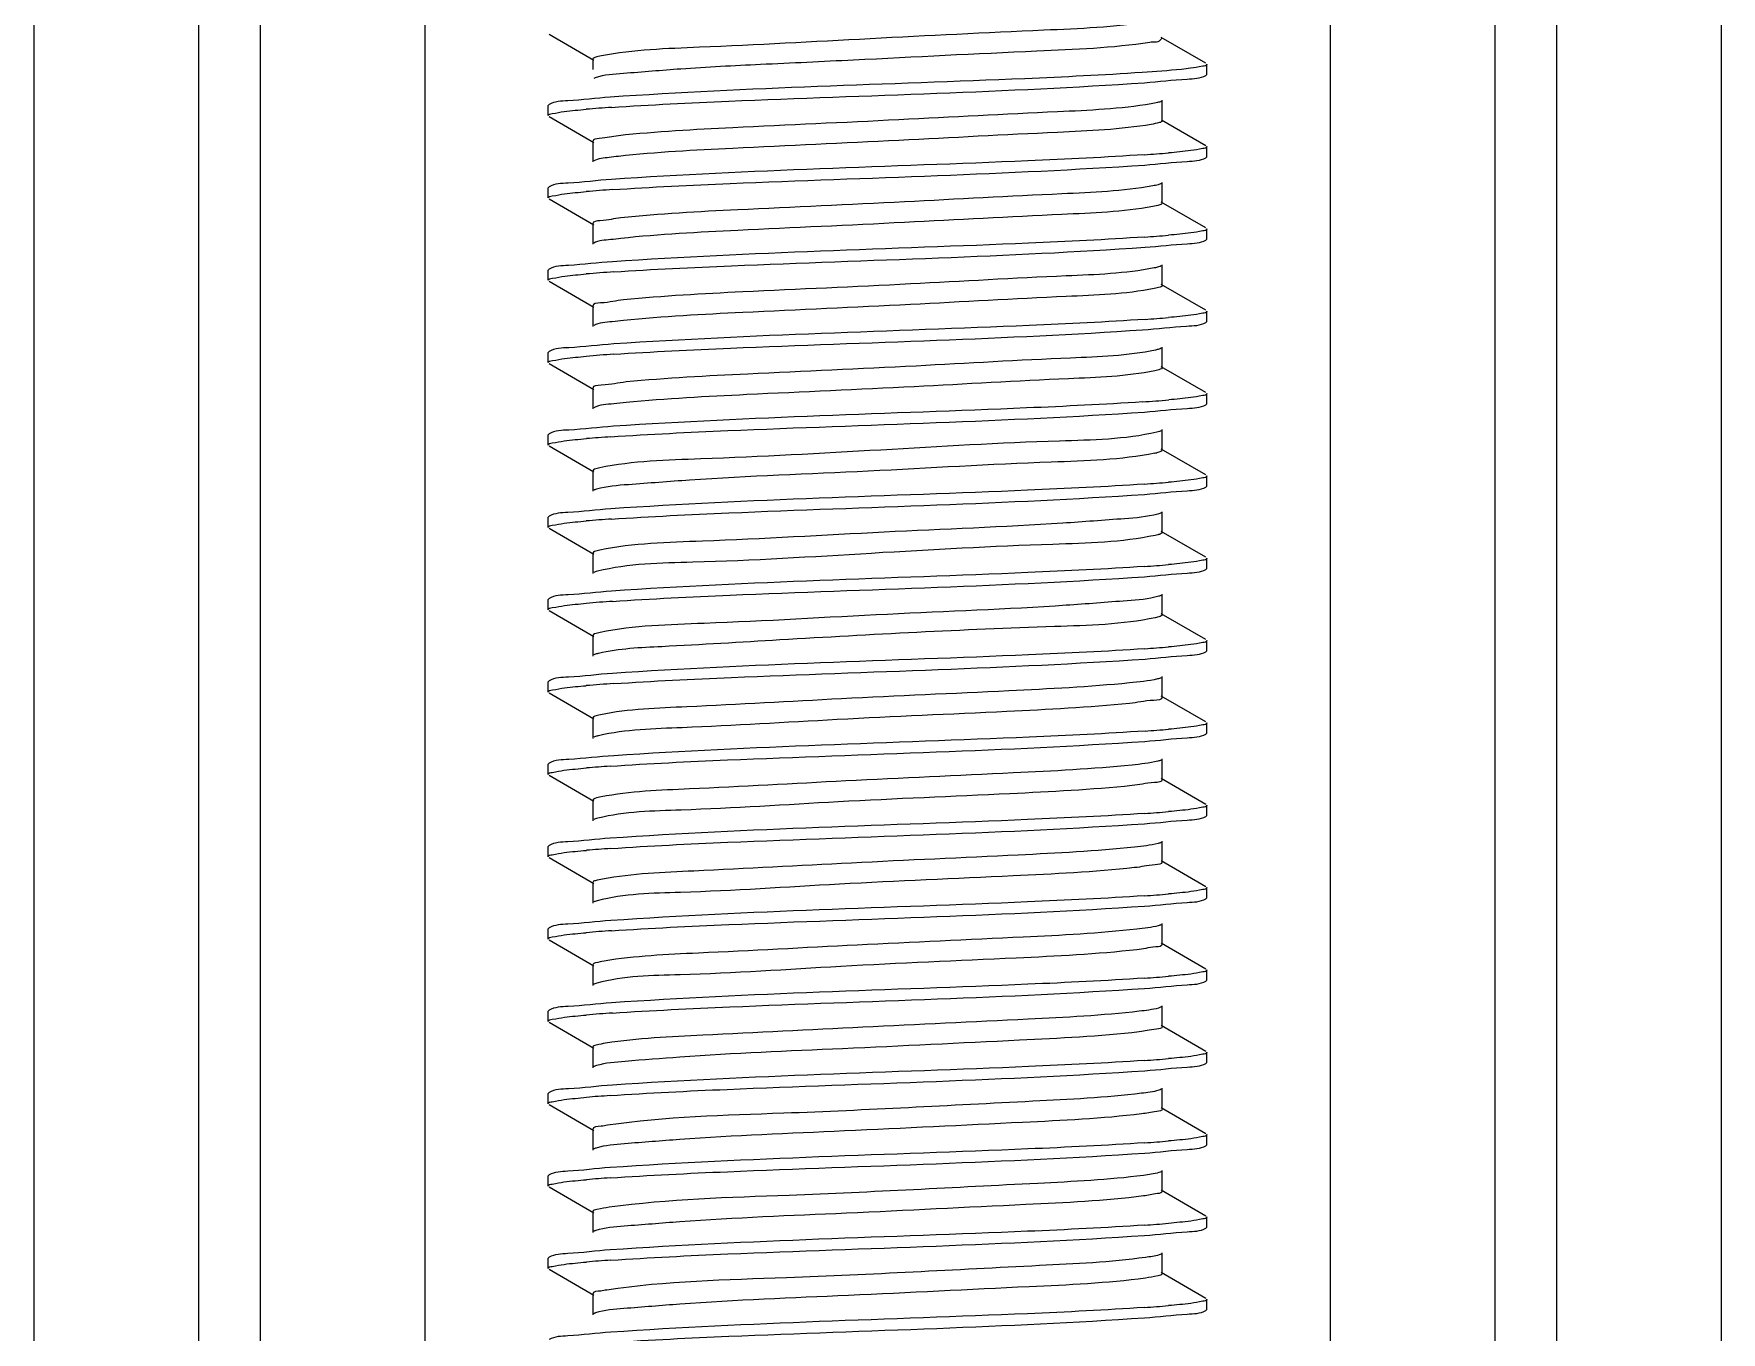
# Model space of a CAD drawing. Extents: x 27938 to 1507990, y 110129 to 923079.
# Drawn here: x 461348 to 461836.2, y 342758.2 to 343133.7 of the extents above; entities that cross this region are included whole.
import ezdxf

# ---------------------------------------------------------------- set-up
doc = ezdxf.new("R2010")
doc.units = 0
doc.header["$LTSCALE"] = 1000
doc.header["$MEASUREMENT"] = 0

msp = doc.modelspace()

# ---------------------------------------------------------------- linework, layer by layer
at = {"linetype": 'Continuous'}
for p, q in [((461347.99, 346328.15), (461347.99, 341587.12)), ((461395.62, 346328.15), (461395.62, 341587.12)), ((461413.48, 346328.15), (461413.48, 341587.12)), ((461461.1, 346328.15), (461461.1, 341587.12)), ((461723.05, 346328.15), (461723.05, 341587.12)), ((461770.67, 346328.15), (461770.67, 341587.12)), ((461788.53, 346328.15), (461788.53, 341587.12)), ((461836.16, 346328.15), (461836.16, 341587.12)), ((461497.05, 343133.56), (461509.97, 343126.08)), ((461687.1, 343125.15), (461674.18, 343132.63)), ((461509.71, 343126.38), (461509.71, 343123.37)), ((461687.33, 343121.91), (461687.33, 343124.89)), ((461687.33, 343121.91), (461687.33, 343124.89)), ((461510.4, 343120.91), (461509.97, 343120.72)), ((461687.1, 343121.65), (461687.33, 343121.91)), ((461497.05, 343113.24), (461496.82, 343112.98)), ((461496.82, 343110.01), (461496.82, 343112.98)), ((461496.82, 343110.01), (461496.82, 343112.98)), ((461674.44, 343108.52), (461674.44, 343114.47)), ((461497.05, 343109.74), (461509.97, 343102.26)), ((461674.23, 343108.78), (461687.09, 343101.34)), ((461509.71, 343102.56), (461509.71, 343096.61)), ((461687.33, 343098.1), (461687.33, 343101.08)), ((461687.33, 343098.1), (461687.33, 343101.08)), ((461687.1, 343097.84), (461687.33, 343098.1)), ((461674.44, 343084.7), (461674.44, 343090.66)), ((461497.05, 343089.43), (461496.82, 343089.17)), ((461496.82, 343086.19), (461496.82, 343089.17)), ((461496.82, 343086.19), (461496.82, 343089.17)), ((461497.05, 343085.93), (461509.97, 343078.45)), ((461687.1, 343077.52), (461674.18, 343085.01)), ((461509.71, 343078.75), (461509.71, 343072.8)), ((461687.33, 343074.29), (461687.33, 343077.26)), ((461687.33, 343074.29), (461687.33, 343077.26)), ((461687.1, 343074.03), (461687.33, 343074.29)), ((461674.44, 343060.89), (461674.44, 343066.84)), ((461497.05, 343065.62), (461496.82, 343065.36)), ((461496.82, 343062.38), (461496.82, 343065.36)), ((461496.82, 343062.38), (461496.82, 343065.36)), ((461497.05, 343062.12), (461509.97, 343054.64)), ((461687.1, 343053.71), (461674.18, 343061.19)), ((461509.71, 343054.94), (461509.71, 343048.98)), ((461687.33, 343050.47), (461687.33, 343053.45)), ((461687.33, 343050.47), (461687.33, 343053.45)), ((461687.1, 343050.21), (461687.33, 343050.47)), ((461497.05, 343041.8), (461496.82, 343041.54)), ((461496.82, 343038.57), (461496.82, 343041.54)), ((461496.82, 343038.57), (461496.82, 343041.54)), ((461674.44, 343037.08), (461674.44, 343043.03)), ((461497.05, 343038.31), (461509.97, 343030.82)), ((461687.1, 343029.9), (461674.18, 343037.38)), ((461509.71, 343031.13), (461509.71, 343025.17)), ((461687.33, 343026.66), (461687.33, 343029.64)), ((461687.33, 343026.66), (461687.33, 343029.64)), ((461687.1, 343026.4), (461687.33, 343026.66)), ((461497.05, 343017.99), (461496.82, 343017.73)), ((461496.82, 343014.75), (461496.82, 343017.73)), ((461496.82, 343014.75), (461496.82, 343017.73)), ((461674.44, 343013.27), (461674.44, 343019.22)), ((461497.05, 343014.49), (461509.97, 343007.01)), ((461687.1, 343006.08), (461674.18, 343013.57)), ((461509.71, 343007.31), (461509.71, 343001.36)), ((461687.1, 343002.59), (461687.33, 343002.85)), ((461687.33, 343002.85), (461687.33, 343005.82)), ((461687.33, 343002.85), (461687.33, 343005.82)), ((461497.05, 342994.18), (461496.82, 342993.92)), ((461496.82, 342990.94), (461496.82, 342993.92)), ((461496.82, 342990.94), (461496.82, 342993.92)), ((461674.44, 342989.45), (461674.44, 342995.41)), ((461497.05, 342990.68), (461509.97, 342983.2)), ((461673.15, 342988.78), (461672.4, 342988.61)), ((461687.1, 342982.27), (461674.18, 342989.75)), ((461509.71, 342983.5), (461509.71, 342977.55)), ((461687.1, 342978.77), (461687.33, 342979.03)), ((461687.33, 342979.03), (461687.33, 342982.01)), ((461687.33, 342979.03), (461687.33, 342982.01)), ((461497.05, 342970.37), (461496.82, 342970.1)), ((461496.82, 342967.13), (461496.82, 342970.1)), ((461496.82, 342967.13), (461496.82, 342970.1)), ((461674.44, 342965.64), (461674.44, 342971.59)), ((461497.05, 342966.87), (461509.97, 342959.39)), ((461673.43, 342965.05), (461672.44, 342964.8)), ((461687.1, 342958.46), (461674.18, 342965.94)), ((461509.71, 342959.69), (461509.71, 342953.73)), ((461687.1, 342954.96), (461687.33, 342955.22)), ((461687.33, 342955.22), (461687.33, 342958.2)), ((461687.33, 342955.22), (461687.33, 342958.2)), ((461497.05, 342946.55), (461496.82, 342946.29)), ((461496.82, 342943.32), (461496.82, 342946.29)), ((461496.82, 342943.32), (461496.82, 342946.29)), ((461674.44, 342941.83), (461674.44, 342947.78)), ((461497.05, 342943.05), (461509.97, 342935.57)), ((461687.1, 342934.65), (461674.18, 342942.13)), ((461509.71, 342935.87), (461509.71, 342929.92)), ((461687.33, 342931.41), (461687.33, 342934.39)), ((461687.33, 342931.41), (461687.33, 342934.39)), ((461687.1, 342931.15), (461687.33, 342931.41)), ((461497.05, 342922.74), (461496.82, 342922.48)), ((461496.82, 342919.5), (461496.82, 342922.48)), ((461496.82, 342919.5), (461496.82, 342922.48)), ((461674.44, 342918.01), (461674.44, 342923.97)), ((461497.05, 342919.24), (461509.97, 342911.76)), ((461687.1, 342910.83), (461674.18, 342918.32)), ((461509.71, 342912.06), (461509.71, 342906.11)), ((461687.33, 342907.6), (461687.33, 342910.57)), ((461687.33, 342907.6), (461687.33, 342910.57)), ((461687.1, 342907.34), (461687.33, 342907.6)), ((461674.44, 342894.2), (461674.44, 342900.15)), ((461497.05, 342898.93), (461496.82, 342898.67)), ((461496.82, 342895.69), (461496.82, 342898.67)), ((461496.82, 342895.69), (461496.82, 342898.67)), ((461497.05, 342895.43), (461509.97, 342887.95)), ((461687.1, 342887.02), (461674.18, 342894.5)), ((461509.71, 342888.25), (461509.71, 342882.3)), ((461687.33, 342883.78), (461687.33, 342886.76)), ((461687.33, 342883.78), (461687.33, 342886.76)), ((461687.1, 342883.52), (461687.33, 342883.78)), ((461674.44, 342870.39), (461674.44, 342876.34)), ((461497.05, 342875.11), (461496.82, 342874.85)), ((461496.82, 342871.88), (461496.82, 342874.85)), ((461496.82, 342871.88), (461496.82, 342874.85)), ((461497.05, 342871.62), (461509.97, 342864.13)), ((461687.1, 342863.21), (461674.18, 342870.69)), ((461509.71, 342864.44), (461509.71, 342858.48)), ((461687.33, 342859.97), (461687.33, 342862.95)), ((461687.33, 342859.97), (461687.33, 342862.95)), ((461687.1, 342859.71), (461687.33, 342859.97)), ((461497.05, 342851.3), (461496.82, 342851.04)), ((461674.44, 342846.58), (461674.44, 342852.53)), ((461496.82, 342848.06), (461496.82, 342851.04)), ((461496.82, 342848.06), (461496.82, 342851.04)), ((461497.05, 342847.8), (461509.97, 342840.32)), ((461687.1, 342839.4), (461674.18, 342846.88)), ((461509.71, 342840.62), (461509.71, 342834.67)), ((461687.33, 342836.16), (461687.33, 342839.13)), ((461687.33, 342836.16), (461687.33, 342839.13)), ((461687.1, 342835.9), (461687.33, 342836.16)), ((461497.05, 342827.49), (461496.82, 342827.23)), ((461496.82, 342824.25), (461496.82, 342827.23)), ((461496.82, 342824.25), (461496.82, 342827.23)), ((461674.44, 342822.76), (461674.44, 342828.72)), ((461497.05, 342823.99), (461509.97, 342816.51)), ((461687.1, 342815.58), (461674.18, 342823.06)), ((461509.71, 342816.81), (461509.71, 342810.86)), ((461687.1, 342812.08), (461687.33, 342812.35)), ((461687.33, 342812.35), (461687.33, 342815.32)), ((461687.33, 342812.35), (461687.33, 342815.32)), ((461497.05, 342803.68), (461496.82, 342803.42)), ((461496.82, 342800.44), (461496.82, 342803.42)), ((461496.82, 342800.44), (461496.82, 342803.42)), ((461674.44, 342798.95), (461674.44, 342804.9)), ((461497.05, 342800.18), (461509.97, 342792.7)), ((461687.1, 342791.77), (461674.18, 342799.25)), ((461509.71, 342793), (461509.71, 342787.04)), ((461687.1, 342788.27), (461687.33, 342788.53)), ((461687.33, 342788.53), (461687.33, 342791.51)), ((461687.33, 342788.53), (461687.33, 342791.51)), ((461497.05, 342779.86), (461496.82, 342779.6)), ((461496.82, 342776.63), (461496.82, 342779.6)), ((461496.82, 342776.63), (461496.82, 342779.6)), ((461674.44, 342775.14), (461674.44, 342781.09)), ((461497.05, 342776.37), (461509.97, 342768.88)), ((461687.1, 342767.96), (461674.18, 342775.44)), ((461509.71, 342769.18), (461509.71, 342763.23)), ((461687.1, 342764.46), (461687.33, 342764.72)), ((461687.33, 342764.72), (461687.33, 342767.7)), ((461687.33, 342764.72), (461687.33, 342767.7))]:
    msp.add_line(p, q, dxfattribs=at)
for centre, radius, start, end in [((461542.62, 342698.23), 415.08, 93.7926, 94.8061), ((461641.94, 343507.83), 410.04, 273.8292, 274.8033), ((461543.01, 342669.45), 420.06, 93.7603, 94.8057), ((461642, 343483.25), 409.27, 273.8342, 274.8034), ((461543.45, 342640.02), 425.69, 93.7255, 94.8043), ((461642.13, 343457.79), 407.62, 273.8451, 274.8038), ((461543.37, 342617.23), 424.66, 93.7318, 94.8044), ((461641.28, 343444.65), 418.32, 273.7704, 274.8067), ((461542.31, 342606.78), 411.26, 93.8184, 94.8057), ((461668.76, 343029.95), 17.9, 281.5616, 283.1978), ((461641.94, 343412.57), 410.03, 273.8292, 274.8033), ((461542.6, 342579.31), 414.93, 93.7936, 94.8061), ((461641.94, 343388.77), 410.05, 273.8291, 274.8033), ((461543, 342550.56), 419.88, 93.7615, 94.8057), ((461642, 343364.24), 409.32, 273.8339, 274.8034), ((461543.44, 342521.15), 425.5, 93.7266, 94.8043), ((461642.13, 343338.79), 407.68, 273.8448, 274.8037), ((461542.12, 342513.9), 408.89, 93.8354, 94.8048), ((461642, 343316.58), 409.29, 273.8341, 274.8034), ((461542.3, 342487.82), 411.16, 93.8191, 94.8056), ((461641.94, 343293.49), 410.02, 273.8293, 274.8033), ((461542.59, 342460.39), 414.79, 93.7945, 94.8061), ((461641.94, 343269.72), 410.06, 273.829, 274.8033), ((461542.98, 342431.72), 419.66, 93.7629, 94.8058), ((461641.98, 343245.4), 409.55, 273.8325, 274.8033), ((461542.04, 342419.61), 407.91, 93.8435, 94.8035), ((461642.11, 343219.88), 407.83, 273.8438, 274.8035), ((461542.12, 342394.88), 408.84, 93.8358, 94.8047), ((461642, 343197.49), 409.26, 273.8343, 274.8034), ((461542.3, 342368.85), 411.06, 93.8198, 94.8056), ((461641.94, 343174.42), 410, 273.8293, 274.8033)]:
    msp.add_arc(centre, radius, start, end, dxfattribs=at)
for points, knots in [([(461670.82, 343137.15), (461660.7, 343135.57), (461633.65, 343134.46), (461590.25, 343132.3), (461547.64, 343129.92), (461521.55, 343129.07), (461512.21, 343127.31)], [0, 0, 0, 0, 0.193342, 0.50965, 0.820575, 1, 1, 1, 1]), ([(461670.82, 343131.2), (461660.04, 343129.51), (461631.36, 343128.44), (461593.85, 343126.45), (461559.51, 343124.83), (461537.26, 343123.78), (461521.42, 343122.34), (461513, 343121.84), (461510.4, 343120.91)], [0, 0, 0, 0, 0.203475, 0.533865, 0.701503, 0.845145, 0.948486, 1, 1, 1, 1]), ([(461674.18, 343132.63), (461674.39, 343132.51), (461673.23, 343130.72), (461671.87, 343131.37), (461670.82, 343131.2)], [0, 0, 0, 0, 0.189692, 1, 1, 1, 1]), ([(461512.21, 343127.31), (461511.58, 343127.19), (461510.86, 343127.03), (461509.71, 343126.64), (461509.71, 343126.38)], [0, 0, 0, 0, 0.711587, 1, 1, 1, 1]), ([(461687.33, 343124.89), (461687.33, 343124.45), (461685, 343124.17), (461683.83, 343123.85), (461682.66, 343123.7)], [0, 0, 0, 0, 0.271231, 1, 1, 1, 1]), ([(461668.68, 343122.48), (461657.36, 343121.72), (461606.06, 343119.26), (461554.7, 343118.06), (461514.78, 343115.35)], [0, 0, 0, 0, 0.220809, 1, 1, 1, 1]), ([(461682.66, 343123.7), (461681.77, 343123.58), (461677.12, 343123.06), (461672.45, 343122.73), (461668.68, 343122.48)], [0, 0, 0, 0, 0.191038, 1, 1, 1, 1]), ([(461669.32, 343119.54), (461673.44, 343119.82), (461679.21, 343120.62), (461685.49, 343120.73), (461687.1, 343121.65)], [0, 0, 0, 0, 0.690315, 1, 1, 1, 1]), ([(461514.78, 343115.35), (461510.67, 343115.07), (461504.92, 343114.27), (461498.65, 343114.16), (461497.05, 343113.24)], [0, 0, 0, 0, 0.690276, 1, 1, 1, 1]), ([(461515.16, 343112.4), (461526.45, 343113.16), (461577.84, 343115.63), (461629.29, 343116.82), (461669.32, 343119.54)], [0, 0, 0, 0, 0.220033, 1, 1, 1, 1]), ([(461496.82, 343110.01), (461496.82, 343110.44), (461499.12, 343110.72), (461500.28, 343111.04), (461501.43, 343111.19)], [0, 0, 0, 0, 0.271439, 1, 1, 1, 1]), ([(461671.29, 343113.42), (461662.33, 343111.91), (461637.88, 343110.89), (461597.56, 343108.7), (461555.2, 343106.77), (461528.13, 343105.4), (461517.16, 343104.19)], [0, 0, 0, 0, 0.176416, 0.473758, 0.785535, 1, 1, 1, 1]), ([(461674.17, 343114.17), (461673.85, 343113.98), (461672.87, 343113.71), (461671.9, 343113.52), (461671.29, 343113.42)], [0, 0, 0, 0, 0.372348, 1, 1, 1, 1]), ([(461671.29, 343107.47), (461662.33, 343105.96), (461637.88, 343104.94), (461597.56, 343102.74), (461555.2, 343100.82), (461528.13, 343099.45), (461517.16, 343098.23)], [0, 0, 0, 0, 0.176416, 0.473758, 0.785535, 1, 1, 1, 1]), ([(461674.43, 343108.52), (461674.43, 343108.2), (461672.95, 343107.81), (461672.08, 343107.6), (461671.29, 343107.47)], [0, 0, 0, 0, 0.283117, 1, 1, 1, 1]), ([(461517.16, 343104.19), (461515.3, 343103.98), (461513.51, 343103.44), (461509.71, 343103.25), (461509.71, 343102.56)], [0, 0, 0, 0, 0.732536, 1, 1, 1, 1]), ([(461687.33, 343101.08), (461687.33, 343100.64), (461685.04, 343100.36), (461683.88, 343100.04), (461682.72, 343099.89)], [0, 0, 0, 0, 0.271491, 1, 1, 1, 1]), ([(461517.16, 343098.23), (461516.26, 343098.13), (461513.88, 343097.77), (461511.3, 343097.68), (461509.97, 343096.91)], [0, 0, 0, 0, 0.371201, 1, 1, 1, 1]), ([(461669.32, 343098.71), (461658.09, 343097.94), (461606.7, 343095.47), (461555.25, 343094.26), (461515.16, 343091.56)], [0, 0, 0, 0, 0.218896, 1, 1, 1, 1]), ([(461515.46, 343088.6), (461526.77, 343089.36), (461578.08, 343091.82), (461629.44, 343093.02), (461669.37, 343095.73)], [0, 0, 0, 0, 0.220774, 1, 1, 1, 1]), ([(461669.37, 343095.73), (461673.47, 343096.01), (461679.23, 343096.81), (461685.5, 343096.92), (461687.1, 343097.84)], [0, 0, 0, 0, 0.690269, 1, 1, 1, 1]), ([(461515.16, 343091.56), (461510.97, 343091.28), (461505.09, 343090.46), (461498.68, 343090.37), (461497.05, 343089.43)], [0, 0, 0, 0, 0.690689, 1, 1, 1, 1]), ([(461674.17, 343090.36), (461673.9, 343090.19), (461673.07, 343089.95), (461672.24, 343089.78), (461671.72, 343089.68)], [0, 0, 0, 0, 0.378906, 1, 1, 1, 1]), ([(461496.82, 343086.19), (461496.82, 343086.63), (461499.15, 343086.91), (461500.32, 343087.23), (461501.49, 343087.38)], [0, 0, 0, 0, 0.271222, 1, 1, 1, 1]), ([(461671.72, 343089.68), (461663.06, 343088.12), (461639, 343087.18), (461599.01, 343084.93), (461556.46, 343083.03), (461529.08, 343081.64), (461517.86, 343080.45)], [0, 0, 0, 0, 0.171322, 0.466729, 0.780436, 1, 1, 1, 1]), ([(461671.72, 343083.73), (461663.06, 343082.16), (461639, 343081.23), (461599.01, 343078.97), (461556.46, 343077.08), (461529.08, 343075.69), (461517.86, 343074.5)], [0, 0, 0, 0, 0.171322, 0.466729, 0.780436, 1, 1, 1, 1]), ([(461674.44, 343084.7), (461674.43, 343084.42), (461673.18, 343084.03), (461672.41, 343083.85), (461671.72, 343083.73)], [0, 0, 0, 0, 0.286608, 1, 1, 1, 1]), ([(461517.86, 343080.45), (461515.82, 343080.23), (461513.89, 343079.63), (461509.71, 343079.49), (461509.72, 343078.75)], [0, 0, 0, 0, 0.7335, 1, 1, 1, 1]), ([(461687.33, 343077.26), (461687.33, 343076.83), (461685.04, 343076.54), (461683.89, 343076.23), (461682.74, 343076.08)], [0, 0, 0, 0, 0.271533, 1, 1, 1, 1]), ([(461517.86, 343074.5), (461516.87, 343074.39), (461514.26, 343074), (461511.42, 343073.94), (461509.97, 343073.1)], [0, 0, 0, 0, 0.373307, 1, 1, 1, 1]), ([(461669.37, 343074.9), (461658.17, 343074.13), (461606.87, 343071.66), (461555.51, 343070.45), (461515.46, 343067.77)], [0, 0, 0, 0, 0.218489, 1, 1, 1, 1]), ([(461515.79, 343064.81), (461527.13, 343065.57), (461578.36, 343068.02), (461629.64, 343069.21), (461669.46, 343071.93)], [0, 0, 0, 0, 0.221632, 1, 1, 1, 1]), ([(461669.46, 343071.93), (461673.55, 343072.21), (461679.27, 343073), (461685.51, 343073.11), (461687.1, 343074.03)], [0, 0, 0, 0, 0.690169, 1, 1, 1, 1]), ([(461515.46, 343067.77), (461511.2, 343067.48), (461505.23, 343066.65), (461498.71, 343066.57), (461497.05, 343065.62)], [0, 0, 0, 0, 0.690984, 1, 1, 1, 1]), ([(461672.13, 343065.95), (461663.77, 343064.31), (461640.08, 343063.48), (461600.47, 343061.15), (461557.74, 343059.3), (461530.06, 343057.88), (461518.59, 343056.71)], [0, 0, 0, 0, 0.16621, 0.459673, 0.775317, 1, 1, 1, 1]), ([(461674.17, 343066.54), (461673.94, 343066.41), (461673.25, 343066.18), (461672.56, 343066.03), (461672.13, 343065.95)], [0, 0, 0, 0, 0.386574, 1, 1, 1, 1]), ([(461496.82, 343062.38), (461496.82, 343062.83), (461499.19, 343063.1), (461500.38, 343063.43), (461501.58, 343063.58)], [0, 0, 0, 0, 0.270951, 1, 1, 1, 1]), ([(461518.59, 343056.71), (461516.38, 343056.49), (461514.28, 343055.82), (461509.71, 343055.74), (461509.72, 343054.94)], [0, 0, 0, 0, 0.734301, 1, 1, 1, 1]), ([(461672.13, 343059.99), (461663.77, 343058.35), (461640.08, 343057.53), (461600.47, 343055.2), (461557.74, 343053.34), (461530.06, 343051.93), (461518.59, 343050.76)], [0, 0, 0, 0, 0.16621, 0.459673, 0.775317, 1, 1, 1, 1]), ([(461674.44, 343060.89), (461674.43, 343060.65), (461673.39, 343060.26), (461672.71, 343060.11), (461672.13, 343059.99)], [0, 0, 0, 0, 0.29131, 1, 1, 1, 1]), ([(461687.33, 343053.45), (461687.33, 343053.02), (461685.06, 343052.73), (461683.91, 343052.42), (461682.76, 343052.27)], [0, 0, 0, 0, 0.271629, 1, 1, 1, 1]), ([(461518.59, 343050.76), (461517.5, 343050.65), (461514.65, 343050.23), (461511.55, 343050.2), (461509.97, 343049.29)], [0, 0, 0, 0, 0.375224, 1, 1, 1, 1]), ([(461515.73, 343041), (461526.98, 343041.74), (461578, 343044.19), (461629.08, 343045.4), (461668.78, 343048.07)], [0, 0, 0, 0, 0.220785, 1, 1, 1, 1]), ([(461669.46, 343051.09), (461658.32, 343050.33), (461607.09, 343047.86), (461555.81, 343046.63), (461515.79, 343043.98)], [0, 0, 0, 0, 0.217929, 1, 1, 1, 1]), ([(461668.78, 343048.07), (461673.03, 343048.35), (461678.97, 343049.18), (461685.45, 343049.26), (461687.1, 343050.21)], [0, 0, 0, 0, 0.690884, 1, 1, 1, 1]), ([(461515.79, 343043.98), (461511.45, 343043.69), (461505.37, 343042.85), (461498.74, 343042.77), (461497.05, 343041.8)], [0, 0, 0, 0, 0.691296, 1, 1, 1, 1]), ([(461672.5, 343042.21), (461664.45, 343040.49), (461641.15, 343039.79), (461601.92, 343037.38), (461559.03, 343035.56), (461531.06, 343034.12), (461519.36, 343032.98)], [0, 0, 0, 0, 0.161077, 0.452585, 0.770175, 1, 1, 1, 1]), ([(461674.17, 343042.73), (461673.97, 343042.61), (461673.42, 343042.42), (461672.85, 343042.28), (461672.5, 343042.21)], [0, 0, 0, 0, 0.395232, 1, 1, 1, 1]), ([(461496.82, 343038.57), (461496.82, 343039.01), (461499.19, 343039.29), (461500.38, 343039.62), (461501.57, 343039.77)], [0, 0, 0, 0, 0.270992, 1, 1, 1, 1]), ([(461674.43, 343037.08), (461674.43, 343036.85), (461673.46, 343036.46), (461672.81, 343036.32), (461672.26, 343036.2)], [0, 0, 0, 0, 0.292957, 1, 1, 1, 1]), ([(461519.36, 343032.98), (461516.95, 343032.74), (461514.7, 343032), (461509.71, 343032), (461509.72, 343031.13)], [0, 0, 0, 0, 0.734958, 1, 1, 1, 1]), ([(461672.26, 343036.2), (461664.07, 343034.56), (461640.7, 343033.76), (461601.45, 343031.42), (461558.77, 343029.59), (461530.97, 343028.16), (461519.36, 343027.02)], [0, 0, 0, 0, 0.163685, 0.455244, 0.771393, 1, 1, 1, 1]), ([(461519.36, 343027.02), (461518.17, 343026.91), (461515.07, 343026.46), (461511.68, 343026.47), (461509.97, 343025.47)], [0, 0, 0, 0, 0.376966, 1, 1, 1, 1]), ([(461668.78, 343027.23), (461657.6, 343026.48), (461606.58, 343024.03), (461555.5, 343022.81), (461515.73, 343020.16)], [0, 0, 0, 0, 0.219586, 1, 1, 1, 1]), ([(461687.33, 343029.64), (461687.33, 343029.2), (461685.02, 343028.92), (461683.86, 343028.6), (461682.69, 343028.45)], [0, 0, 0, 0, 0.271348, 1, 1, 1, 1]), ([(461514.92, 343017.13), (461526.21, 343017.89), (461577.67, 343020.37), (461629.2, 343021.56), (461669.32, 343024.29)], [0, 0, 0, 0, 0.219478, 1, 1, 1, 1]), ([(461669.32, 343024.29), (461673.44, 343024.57), (461679.21, 343025.37), (461685.49, 343025.48), (461687.1, 343026.4)], [0, 0, 0, 0, 0.690315, 1, 1, 1, 1]), ([(461515.73, 343020.16), (461511.4, 343019.87), (461505.35, 343019.03), (461498.73, 343018.96), (461497.05, 343017.99)], [0, 0, 0, 0, 0.69124, 1, 1, 1, 1]), ([(461672.84, 343018.47), (461663.67, 343016.31), (461636.76, 343015.94), (461592.92, 343013.25), (461548.66, 343010.79), (461521.31, 343010.16), (461511.72, 343008.15)], [0, 0, 0, 0, 0.175128, 0.495203, 0.817983, 1, 1, 1, 1]), ([(461674.17, 343018.92), (461674.01, 343018.82), (461673.57, 343018.66), (461673.11, 343018.54), (461672.84, 343018.47)], [0, 0, 0, 0, 0.405131, 1, 1, 1, 1]), ([(461496.82, 343014.75), (461496.82, 343015.19), (461499.1, 343015.47), (461500.25, 343015.78), (461501.4, 343015.93)], [0, 0, 0, 0, 0.27158, 1, 1, 1, 1]), ([(461672.34, 343012.41), (461662.5, 343010.39), (461634.61, 343009.78), (461589.86, 343006.97), (461548.95, 343005.55), (461522.84, 343003.46), (461513.76, 343002.83), (461510.78, 343001.97)], [0, 0, 0, 0, 0.186078, 0.513276, 0.832943, 0.94246, 1, 1, 1, 1]), ([(461674.43, 343013.27), (461674.43, 343013.08), (461673.75, 343012.73), (461673.25, 343012.61), (461672.84, 343012.52)], [0, 0, 0, 0, 0.304522, 1, 1, 1, 1]), ([(461511.72, 343008.15), (461511.21, 343008.04), (461510.61, 343007.91), (461509.72, 343007.53), (461509.72, 343007.31)], [0, 0, 0, 0, 0.704943, 1, 1, 1, 1]), ([(461669.32, 343003.46), (461658.06, 343002.69), (461606.59, 343000.21), (461555.06, 342999.02), (461514.92, 342996.29)], [0, 0, 0, 0, 0.219133, 1, 1, 1, 1]), ([(461669.32, 343000.48), (461673.44, 343000.76), (461679.21, 343001.56), (461685.49, 343001.67), (461687.1, 343002.59)], [0, 0, 0, 0, 0.690316, 1, 1, 1, 1]), ([(461687.33, 343005.82), (461687.33, 343005.39), (461685.04, 343005.11), (461683.88, 343004.79), (461682.72, 343004.64)], [0, 0, 0, 0, 0.271492, 1, 1, 1, 1]), ([(461510.78, 343001.97), (461510.62, 343001.92), (461510.35, 343001.84), (461510.08, 343001.72), (461509.98, 343001.66)], [0, 0, 0, 0, 0.573549, 1, 1, 1, 1]), ([(461515.15, 342993.33), (461526.44, 342994.09), (461577.83, 342996.56), (461629.29, 342997.76), (461669.32, 343000.48)], [0, 0, 0, 0, 0.220011, 1, 1, 1, 1]), ([(461514.92, 342996.29), (461510.79, 342996.01), (461504.99, 342995.21), (461498.66, 342995.1), (461497.05, 342994.18)], [0, 0, 0, 0, 0.690447, 1, 1, 1, 1]), ([(461673.15, 342994.74), (461670.03, 342993.92), (461660.78, 342993.23), (461634.47, 342991.22), (461593.64, 342989.76), (461549.13, 342986.96), (461521.48, 342986.36), (461511.76, 342984.35)], [0, 0, 0, 0, 0.059799, 0.170734, 0.490641, 0.815855, 1, 1, 1, 1]), ([(461674.18, 342995.1), (461674.04, 342995.03), (461673.71, 342994.89), (461673.36, 342994.79), (461673.15, 342994.74)], [0, 0, 0, 0, 0.416277, 1, 1, 1, 1]), ([(461496.82, 342990.94), (461496.82, 342991.38), (461499.12, 342991.66), (461500.28, 342991.97), (461501.43, 342992.12)], [0, 0, 0, 0, 0.271445, 1, 1, 1, 1]), ([(461672.4, 342988.61), (461662.71, 342986.59), (461635.13, 342985.95), (461590.59, 342983.53), (461546.84, 342980.69), (461520.02, 342980.52), (461511.06, 342978.23)], [0, 0, 0, 0, 0.183701, 0.508444, 0.82842, 1, 1, 1, 1]), ([(461674.43, 342989.45), (461674.43, 342989.3), (461673.91, 342988.98), (461673.48, 342988.87), (461673.15, 342988.78)], [0, 0, 0, 0, 0.312927, 1, 1, 1, 1]), ([(461511.76, 342984.35), (461511.24, 342984.24), (461510.63, 342984.1), (461509.72, 342983.72), (461509.72, 342983.5)], [0, 0, 0, 0, 0.705397, 1, 1, 1, 1]), ([(461511.06, 342978.23), (461510.84, 342978.18), (461510.47, 342978.07), (461510.11, 342977.93), (461509.98, 342977.85)], [0, 0, 0, 0, 0.586059, 1, 1, 1, 1]), ([(461669.32, 342979.64), (461658.09, 342978.88), (461606.7, 342976.4), (461555.24, 342975.2), (461515.15, 342972.5)], [0, 0, 0, 0, 0.218907, 1, 1, 1, 1]), ([(461669.36, 342976.67), (461673.47, 342976.95), (461679.23, 342977.75), (461685.5, 342977.85), (461687.1, 342978.77)], [0, 0, 0, 0, 0.690272, 1, 1, 1, 1]), ([(461687.33, 342982.01), (461687.33, 342981.58), (461685.04, 342981.29), (461683.88, 342980.98), (461682.72, 342980.83)], [0, 0, 0, 0, 0.271491, 1, 1, 1, 1]), ([(461515.45, 342969.54), (461526.76, 342970.3), (461578.07, 342972.76), (461629.43, 342973.95), (461669.36, 342976.67)], [0, 0, 0, 0, 0.220746, 1, 1, 1, 1]), ([(461496.82, 342967.13), (461496.82, 342967.57), (461499.15, 342967.85), (461500.32, 342968.17), (461501.49, 342968.32)], [0, 0, 0, 0, 0.271231, 1, 1, 1, 1]), ([(461515.15, 342972.5), (461510.96, 342972.21), (461505.09, 342971.4), (461498.68, 342971.3), (461497.05, 342970.37)], [0, 0, 0, 0, 0.69068, 1, 1, 1, 1]), ([(461673.43, 342971), (461670.48, 342970.13), (461661.44, 342969.51), (461635.38, 342967.41), (461594.46, 342966), (461549.65, 342963.18), (461521.69, 342962.56), (461511.82, 342960.55)], [0, 0, 0, 0, 0.056967, 0.166117, 0.485703, 0.813401, 1, 1, 1, 1]), ([(461674.18, 342971.29), (461674.08, 342971.23), (461673.83, 342971.13), (461673.57, 342971.04), (461673.43, 342971)], [0, 0, 0, 0, 0.42914, 1, 1, 1, 1]), ([(461672.44, 342964.8), (461662.88, 342962.8), (461626.39, 342961.88), (461578.88, 342959.32), (461535.01, 342956.61), (461517.35, 342955.87), (461511.37, 342954.5)], [0, 0, 0, 0, 0.181624, 0.673933, 0.885992, 1, 1, 1, 1]), ([(461674.43, 342965.64), (461674.43, 342965.51), (461674.04, 342965.22), (461673.69, 342965.12), (461673.43, 342965.05)], [0, 0, 0, 0, 0.323936, 1, 1, 1, 1]), ([(461511.82, 342960.55), (461511.29, 342960.44), (461510.66, 342960.29), (461509.72, 342959.91), (461509.72, 342959.69)], [0, 0, 0, 0, 0.706204, 1, 1, 1, 1]), ([(461511.37, 342954.5), (461511.09, 342954.43), (461510.61, 342954.31), (461510.15, 342954.13), (461509.98, 342954.04)], [0, 0, 0, 0, 0.596978, 1, 1, 1, 1]), ([(461669.36, 342955.83), (461658.17, 342955.07), (461606.86, 342952.6), (461555.5, 342951.38), (461515.45, 342948.7)], [0, 0, 0, 0, 0.218507, 1, 1, 1, 1]), ([(461669.46, 342952.86), (461673.54, 342953.14), (461679.27, 342953.93), (461685.51, 342954.05), (461687.1, 342954.96)], [0, 0, 0, 0, 0.690172, 1, 1, 1, 1]), ([(461687.33, 342958.2), (461687.33, 342957.77), (461685.04, 342957.48), (461683.89, 342957.17), (461682.73, 342957.02)], [0, 0, 0, 0, 0.27153, 1, 1, 1, 1]), ([(461515.78, 342945.75), (461527.12, 342946.5), (461578.35, 342948.96), (461629.64, 342950.15), (461669.46, 342952.86)], [0, 0, 0, 0, 0.221603, 1, 1, 1, 1]), ([(461496.82, 342943.32), (461496.82, 342943.76), (461499.19, 342944.04), (461500.38, 342944.37), (461501.57, 342944.52)], [0, 0, 0, 0, 0.27096, 1, 1, 1, 1]), ([(461515.45, 342948.7), (461511.19, 342948.42), (461505.22, 342947.59), (461498.71, 342947.5), (461497.05, 342946.55)], [0, 0, 0, 0, 0.690974, 1, 1, 1, 1]), ([(461664.95, 342945.94), (461653.36, 342944.8), (461625.58, 342943.37), (461582.88, 342941.54), (461543.56, 342939.2), (461520.13, 342938.4), (461511.91, 342936.75)], [0, 0, 0, 0, 0.227856, 0.543944, 0.835881, 1, 1, 1, 1]), ([(461674.18, 342947.48), (461673.85, 342947.29), (461670.78, 342946.47), (461667.68, 342946.21), (461664.95, 342945.94)], [0, 0, 0, 0, 0.122489, 1, 1, 1, 1]), ([(461664.95, 342939.99), (461653.18, 342938.83), (461624.99, 342937.38), (461581.82, 342935.59), (461542.55, 342933.06), (461519.28, 342932.5), (461511.38, 342930.68)], [0, 0, 0, 0, 0.230632, 0.550008, 0.84183, 1, 1, 1, 1]), ([(461674.43, 342941.83), (461674.44, 342940.97), (461669.54, 342940.95), (461667.32, 342940.22), (461664.95, 342939.99)], [0, 0, 0, 0, 0.265163, 1, 1, 1, 1]), ([(461511.91, 342936.75), (461511.35, 342936.64), (461510.71, 342936.49), (461509.72, 342936.11), (461509.72, 342935.87)], [0, 0, 0, 0, 0.707279, 1, 1, 1, 1]), ([(461687.33, 342934.39), (461687.33, 342933.96), (461685.06, 342933.67), (461683.91, 342933.36), (461682.76, 342933.21)], [0, 0, 0, 0, 0.271626, 1, 1, 1, 1]), ([(461511.38, 342930.68), (461511.09, 342930.62), (461510.62, 342930.49), (461510.15, 342930.32), (461509.98, 342930.22)], [0, 0, 0, 0, 0.596953, 1, 1, 1, 1]), ([(461669.46, 342932.03), (461658.31, 342931.27), (461607.08, 342928.8), (461555.8, 342927.57), (461515.78, 342924.91)], [0, 0, 0, 0, 0.217948, 1, 1, 1, 1]), ([(461669.37, 342929.04), (461673.47, 342929.32), (461679.23, 342930.12), (461685.5, 342930.23), (461687.1, 342931.15)], [0, 0, 0, 0, 0.69027, 1, 1, 1, 1]), ([(461515.78, 342924.91), (461511.44, 342924.62), (461505.37, 342923.78), (461498.74, 342923.71), (461497.05, 342922.74)], [0, 0, 0, 0, 0.691286, 1, 1, 1, 1]), ([(461514.77, 342921.87), (461526.05, 342922.64), (461577.58, 342925.12), (461629.18, 342926.31), (461669.37, 342929.04)], [0, 0, 0, 0, 0.219156, 1, 1, 1, 1]), ([(461496.82, 342919.5), (461496.82, 342919.93), (461499.09, 342920.22), (461500.24, 342920.53), (461501.38, 342920.68)], [0, 0, 0, 0, 0.271632, 1, 1, 1, 1]), ([(461665.71, 342922.21), (461654.29, 342921.04), (461626.67, 342919.62), (461583.97, 342917.76), (461544.28, 342915.45), (461520.52, 342914.6), (461512.1, 342912.98)], [0, 0, 0, 0, 0.223654, 0.53891, 0.832763, 1, 1, 1, 1]), ([(461674.18, 342923.67), (461673.87, 342923.49), (461671.06, 342922.71), (461668.21, 342922.46), (461665.71, 342922.21)], [0, 0, 0, 0, 0.124444, 1, 1, 1, 1]), ([(461665.71, 342916.25), (461653.97, 342915.05), (461625.62, 342913.6), (461582.09, 342911.82), (461542.49, 342909.17), (461519.01, 342908.76), (461511.16, 342906.82)], [0, 0, 0, 0, 0.228548, 0.5497, 0.843389, 1, 1, 1, 1]), ([(461674.43, 342918.01), (461674.44, 342917.22), (461669.94, 342917.13), (461667.89, 342916.48), (461665.71, 342916.25)], [0, 0, 0, 0, 0.265626, 1, 1, 1, 1]), ([(461512.1, 342912.98), (461511.5, 342912.86), (461510.8, 342912.7), (461509.72, 342912.31), (461509.72, 342912.06)], [0, 0, 0, 0, 0.709708, 1, 1, 1, 1]), ([(461687.33, 342910.57), (461687.33, 342910.14), (461685.04, 342909.85), (461683.89, 342909.54), (461682.73, 342909.39)], [0, 0, 0, 0, 0.27153, 1, 1, 1, 1]), ([(461511.16, 342906.82), (461510.92, 342906.76), (461510.52, 342906.65), (461510.13, 342906.5), (461509.98, 342906.41)], [0, 0, 0, 0, 0.589537, 1, 1, 1, 1]), ([(461669.37, 342908.21), (461658.08, 342907.44), (461606.55, 342904.96), (461554.96, 342903.77), (461514.77, 342901.03)], [0, 0, 0, 0, 0.219182, 1, 1, 1, 1]), ([(461514.92, 342898.06), (461526.2, 342898.83), (461577.67, 342901.31), (461629.2, 342902.5), (461669.32, 342905.23)], [0, 0, 0, 0, 0.219464, 1, 1, 1, 1]), ([(461669.32, 342905.23), (461673.44, 342905.51), (461679.21, 342906.31), (461685.49, 342906.41), (461687.1, 342907.34)], [0, 0, 0, 0, 0.690315, 1, 1, 1, 1]), ([(461514.77, 342901.03), (461510.67, 342900.75), (461504.92, 342899.96), (461498.65, 342899.85), (461497.05, 342898.93)], [0, 0, 0, 0, 0.690282, 1, 1, 1, 1]), ([(461496.82, 342895.69), (461496.82, 342896.12), (461499.1, 342896.41), (461500.25, 342896.72), (461501.39, 342896.87)], [0, 0, 0, 0, 0.271583, 1, 1, 1, 1]), ([(461666.43, 342898.47), (461655.26, 342897.27), (461627.94, 342895.89), (461585.43, 342893.99), (461545.38, 342891.75), (461521.23, 342890.79), (461512.51, 342889.24)], [0, 0, 0, 0, 0.218541, 0.53186, 0.827656, 1, 1, 1, 1]), ([(461674.18, 342899.85), (461673.89, 342899.69), (461671.33, 342898.95), (461668.72, 342898.71), (461666.43, 342898.47)], [0, 0, 0, 0, 0.126922, 1, 1, 1, 1]), ([(461666.43, 342892.52), (461654.76, 342891.27), (461626.28, 342889.83), (461582.42, 342888.05), (461542.51, 342885.27), (461518.8, 342885.01), (461510.99, 342882.96)], [0, 0, 0, 0, 0.226203, 0.548928, 0.844544, 1, 1, 1, 1]), ([(461674.44, 342894.2), (461674.44, 342893.47), (461670.34, 342893.32), (461668.43, 342892.73), (461666.43, 342892.52)], [0, 0, 0, 0, 0.26668, 1, 1, 1, 1]), ([(461512.51, 342889.24), (461511.81, 342889.11), (461511.02, 342888.93), (461509.72, 342888.54), (461509.72, 342888.25)], [0, 0, 0, 0, 0.71423, 1, 1, 1, 1]), ([(461687.33, 342886.76), (461687.33, 342886.33), (461685.04, 342886.04), (461683.88, 342885.73), (461682.72, 342885.58)], [0, 0, 0, 0, 0.271492, 1, 1, 1, 1]), ([(461510.99, 342882.96), (461510.79, 342882.91), (461510.44, 342882.81), (461510.11, 342882.67), (461509.98, 342882.6)], [0, 0, 0, 0, 0.582774, 1, 1, 1, 1]), ([(461669.32, 342884.39), (461658.06, 342883.63), (461606.59, 342881.15), (461555.06, 342879.95), (461514.92, 342877.23)], [0, 0, 0, 0, 0.219137, 1, 1, 1, 1]), ([(461515.14, 342874.27), (461526.44, 342875.03), (461577.83, 342877.5), (461629.28, 342878.69), (461669.32, 342881.41)], [0, 0, 0, 0, 0.21999, 1, 1, 1, 1]), ([(461669.32, 342881.41), (461673.44, 342881.69), (461679.21, 342882.49), (461685.49, 342882.6), (461687.1, 342883.52)], [0, 0, 0, 0, 0.690317, 1, 1, 1, 1]), ([(461514.92, 342877.23), (461510.78, 342876.95), (461504.98, 342876.14), (461498.66, 342876.04), (461497.05, 342875.11)], [0, 0, 0, 0, 0.69044, 1, 1, 1, 1]), ([(461674.18, 342876.04), (461673.91, 342875.89), (461671.59, 342875.19), (461669.2, 342874.97), (461667.13, 342874.73)], [0, 0, 0, 0, 0.129402, 1, 1, 1, 1]), ([(461496.82, 342871.88), (461496.82, 342872.31), (461499.12, 342872.6), (461500.27, 342872.91), (461501.43, 342873.06)], [0, 0, 0, 0, 0.27145, 1, 1, 1, 1]), ([(461667.13, 342874.73), (461656.21, 342873.51), (461629.2, 342872.15), (461586.89, 342870.22), (461546.49, 342868.03), (461521.97, 342867), (461512.96, 342865.5)], [0, 0, 0, 0, 0.213445, 0.524835, 0.822565, 1, 1, 1, 1]), ([(461667.13, 342868.78), (461655.53, 342867.48), (461626.96, 342866.06), (461582.81, 342864.28), (461542.58, 342861.38), (461518.64, 342861.27), (461510.86, 342859.11)], [0, 0, 0, 0, 0.223629, 0.547758, 0.845359, 1, 1, 1, 1]), ([(461674.44, 342870.39), (461674.44, 342869.72), (461670.71, 342869.51), (461668.96, 342868.98), (461667.13, 342868.78)], [0, 0, 0, 0, 0.267679, 1, 1, 1, 1]), ([(461512.96, 342865.5), (461512.14, 342865.37), (461511.25, 342865.16), (461509.72, 342864.76), (461509.71, 342864.44)], [0, 0, 0, 0, 0.717972, 1, 1, 1, 1]), ([(461687.33, 342862.95), (461687.33, 342862.51), (461685.04, 342862.23), (461683.88, 342861.91), (461682.72, 342861.76)], [0, 0, 0, 0, 0.27149, 1, 1, 1, 1]), ([(461510.86, 342859.11), (461510.68, 342859.07), (461510.38, 342858.97), (461510.09, 342858.85), (461509.98, 342858.78)], [0, 0, 0, 0, 0.576628, 1, 1, 1, 1]), ([(461669.32, 342860.58), (461658.08, 342859.81), (461606.69, 342857.34), (461555.24, 342856.14), (461515.14, 342853.43)], [0, 0, 0, 0, 0.218917, 1, 1, 1, 1]), ([(461515.44, 342850.47), (461526.75, 342851.23), (461578.05, 342853.69), (461629.42, 342854.89), (461669.35, 342857.6)], [0, 0, 0, 0, 0.220703, 1, 1, 1, 1]), ([(461669.35, 342857.6), (461673.46, 342857.88), (461679.22, 342858.68), (461685.5, 342858.79), (461687.1, 342859.71)], [0, 0, 0, 0, 0.690284, 1, 1, 1, 1]), ([(461515.14, 342853.43), (461510.95, 342853.15), (461505.08, 342852.33), (461498.68, 342852.24), (461497.05, 342851.3)], [0, 0, 0, 0, 0.690671, 1, 1, 1, 1]), ([(461674.18, 342852.23), (461673.93, 342852.08), (461671.83, 342851.43), (461669.67, 342851.22), (461667.8, 342851)], [0, 0, 0, 0, 0.132064, 1, 1, 1, 1]), ([(461496.82, 342848.06), (461496.82, 342848.5), (461499.15, 342848.79), (461500.32, 342849.1), (461501.49, 342849.26)], [0, 0, 0, 0, 0.271241, 1, 1, 1, 1]), ([(461667.8, 342851), (461657.13, 342849.75), (461630.44, 342848.41), (461588.35, 342846.45), (461547.63, 342844.32), (461522.73, 342843.21), (461513.43, 342841.77)], [0, 0, 0, 0, 0.208365, 0.51783, 0.817489, 1, 1, 1, 1]), ([(461674.44, 342846.58), (461674.44, 342845.96), (461671.07, 342845.71), (461669.46, 342845.24), (461667.8, 342845.04)], [0, 0, 0, 0, 0.268865, 1, 1, 1, 1]), ([(461513.43, 342841.77), (461512.5, 342841.62), (461511.5, 342841.38), (461509.72, 342840.99), (461509.71, 342840.62)], [0, 0, 0, 0, 0.721099, 1, 1, 1, 1]), ([(461667.8, 342845.04), (461656.29, 342843.7), (461627.63, 342842.36), (461583.35, 342840.13), (461545.23, 342838.62), (461521.57, 342836.68), (461513.43, 342836.05), (461510.75, 342835.27)], [0, 0, 0, 0, 0.220836, 0.546198, 0.845814, 0.946671, 1, 1, 1, 1]), ([(461669.35, 342836.77), (461658.15, 342836.01), (461606.85, 342833.53), (461555.48, 342832.32), (461515.44, 342829.64)], [0, 0, 0, 0, 0.218549, 1, 1, 1, 1]), ([(461687.33, 342839.13), (461687.33, 342838.7), (461685.04, 342838.42), (461683.88, 342838.1), (461682.73, 342837.95)], [0, 0, 0, 0, 0.271512, 1, 1, 1, 1]), ([(461510.75, 342835.27), (461510.6, 342835.23), (461510.33, 342835.14), (461510.08, 342835.03), (461509.98, 342834.97)], [0, 0, 0, 0, 0.571059, 1, 1, 1, 1]), ([(461514.7, 342826.61), (461525.99, 342827.38), (461577.57, 342829.87), (461629.22, 342831.05), (461669.45, 342833.8)], [0, 0, 0, 0, 0.219066, 1, 1, 1, 1]), ([(461669.45, 342833.8), (461673.54, 342834.08), (461679.26, 342834.87), (461685.51, 342834.98), (461687.1, 342835.9)], [0, 0, 0, 0, 0.69018, 1, 1, 1, 1]), ([(461515.44, 342829.64), (461511.18, 342829.35), (461505.21, 342828.53), (461498.71, 342828.44), (461497.05, 342827.49)], [0, 0, 0, 0, 0.690961, 1, 1, 1, 1]), ([(461668.43, 342827.26), (461658.02, 342825.98), (461623.46, 342824.33), (461572.03, 342821.41), (461530.8, 342820.48), (461513.94, 342818.03)], [0, 0, 0, 0, 0.2033, 0.669699, 1, 1, 1, 1]), ([(461674.18, 342828.42), (461673.95, 342828.28), (461672.07, 342827.68), (461670.11, 342827.47), (461668.43, 342827.26)], [0, 0, 0, 0, 0.134759, 1, 1, 1, 1]), ([(461496.82, 342824.25), (461496.82, 342824.68), (461499.1, 342824.97), (461500.25, 342825.28), (461501.4, 342825.43)], [0, 0, 0, 0, 0.271599, 1, 1, 1, 1]), ([(461674.44, 342822.76), (461674.44, 342822.2), (461671.41, 342821.91), (461669.94, 342821.49), (461668.43, 342821.31)], [0, 0, 0, 0, 0.269913, 1, 1, 1, 1]), ([(461513.94, 342818.03), (461513.33, 342817.94), (461512.13, 342817.6), (461509.72, 342817.66), (461509.71, 342816.81)], [0, 0, 0, 0, 0.421563, 1, 1, 1, 1]), ([(461668.43, 342821.31), (461657.03, 342819.91), (461628.33, 342818.6), (461583.83, 342816.33), (461545.34, 342814.83), (461521.49, 342812.85), (461513.31, 342812.24), (461510.65, 342811.43)], [0, 0, 0, 0, 0.21788, 0.544381, 0.846087, 0.947243, 1, 1, 1, 1]), ([(461669.45, 342812.96), (461658.17, 342812.19), (461606.58, 342809.71), (461554.94, 342808.52), (461514.7, 342805.78)], [0, 0, 0, 0, 0.219044, 1, 1, 1, 1]), ([(461669.37, 342809.98), (461673.47, 342810.26), (461679.23, 342811.06), (461685.5, 342811.17), (461687.1, 342812.08)], [0, 0, 0, 0, 0.690268, 1, 1, 1, 1]), ([(461687.33, 342815.32), (461687.33, 342814.89), (461685.05, 342814.6), (461683.9, 342814.29), (461682.76, 342814.14)], [0, 0, 0, 0, 0.271607, 1, 1, 1, 1]), ([(461510.65, 342811.43), (461510.52, 342811.39), (461510.29, 342811.31), (461510.07, 342811.21), (461509.98, 342811.16)], [0, 0, 0, 0, 0.566019, 1, 1, 1, 1]), ([(461514.77, 342802.8), (461526.05, 342803.57), (461577.58, 342806.05), (461629.18, 342807.24), (461669.37, 342809.98)], [0, 0, 0, 0, 0.21915, 1, 1, 1, 1]), ([(461514.7, 342805.78), (461510.62, 342805.5), (461504.89, 342804.7), (461498.65, 342804.59), (461497.05, 342803.68)], [0, 0, 0, 0, 0.690198, 1, 1, 1, 1]), ([(461669.04, 342803.52), (461658.89, 342802.21), (461624.65, 342800.59), (461573.19, 342797.69), (461531.7, 342796.66), (461514.48, 342794.29)], [0, 0, 0, 0, 0.198237, 0.663206, 1, 1, 1, 1]), ([(461674.18, 342804.6), (461673.97, 342804.48), (461672.29, 342803.92), (461670.54, 342803.72), (461669.04, 342803.52)], [0, 0, 0, 0, 0.138038, 1, 1, 1, 1]), ([(461496.82, 342800.44), (461496.82, 342800.87), (461499.09, 342801.16), (461500.24, 342801.47), (461501.38, 342801.62)], [0, 0, 0, 0, 0.271633, 1, 1, 1, 1]), ([(461669.04, 342797.57), (461657.76, 342796.11), (461629.03, 342794.85), (461584.35, 342792.52), (461545.49, 342791.05), (461521.44, 342789.01), (461513.22, 342788.43), (461510.58, 342787.59)], [0, 0, 0, 0, 0.214764, 0.542299, 0.846146, 0.94769, 1, 1, 1, 1]), ([(461674.44, 342798.95), (461674.44, 342798.44), (461671.75, 342798.12), (461670.39, 342797.75), (461669.04, 342797.57)], [0, 0, 0, 0, 0.271897, 1, 1, 1, 1]), ([(461514.48, 342794.29), (461513.28, 342794.13), (461512.06, 342793.81), (461509.71, 342793.45), (461509.71, 342793)], [0, 0, 0, 0, 0.725984, 1, 1, 1, 1]), ([(461669.37, 342789.14), (461658.09, 342788.38), (461606.55, 342785.89), (461554.96, 342784.7), (461514.77, 342781.97)], [0, 0, 0, 0, 0.21918, 1, 1, 1, 1]), ([(461669.32, 342786.16), (461673.44, 342786.44), (461679.21, 342787.24), (461685.49, 342787.35), (461687.1, 342788.27)], [0, 0, 0, 0, 0.690314, 1, 1, 1, 1]), ([(461687.33, 342791.51), (461687.33, 342791.08), (461685.04, 342790.79), (461683.89, 342790.48), (461682.73, 342790.33)], [0, 0, 0, 0, 0.271532, 1, 1, 1, 1]), ([(461510.58, 342787.59), (461510.46, 342787.56), (461510.26, 342787.48), (461510.06, 342787.39), (461509.98, 342787.35)], [0, 0, 0, 0, 0.561464, 1, 1, 1, 1]), ([(461514.91, 342779), (461526.19, 342779.77), (461577.66, 342782.24), (461629.2, 342783.44), (461669.32, 342786.16)], [0, 0, 0, 0, 0.21945, 1, 1, 1, 1]), ([(461514.77, 342781.97), (461510.67, 342781.69), (461504.92, 342780.89), (461498.65, 342780.78), (461497.05, 342779.86)], [0, 0, 0, 0, 0.690278, 1, 1, 1, 1]), ([(461669.61, 342779.79), (461659.47, 342778.4), (461624.76, 342776.83), (461572.89, 342773.76), (461530.93, 342772.94), (461513.75, 342770.38)], [0, 0, 0, 0, 0.196711, 0.666198, 1, 1, 1, 1]), ([(461674.18, 342780.79), (461673.98, 342780.68), (461672.5, 342780.16), (461670.94, 342779.97), (461669.61, 342779.79)], [0, 0, 0, 0, 0.141415, 1, 1, 1, 1]), ([(461496.82, 342776.63), (461496.82, 342777.06), (461499.1, 342777.34), (461500.25, 342777.66), (461501.39, 342777.8)], [0, 0, 0, 0, 0.271586, 1, 1, 1, 1]), ([(461669.61, 342773.83), (461658.47, 342772.31), (461629.74, 342771.1), (461584.89, 342768.71), (461545.67, 342767.27), (461521.41, 342765.18), (461513.14, 342764.63), (461510.51, 342763.76)], [0, 0, 0, 0, 0.2115, 0.539982, 0.846021, 0.948031, 1, 1, 1, 1]), ([(461674.44, 342775.14), (461674.44, 342774.68), (461672.06, 342774.32), (461670.82, 342774), (461669.61, 342773.83)], [0, 0, 0, 0, 0.273799, 1, 1, 1, 1]), ([(461513.75, 342770.38), (461513.16, 342770.29), (461512.02, 342769.96), (461509.71, 342770), (461509.71, 342769.18)], [0, 0, 0, 0, 0.420896, 1, 1, 1, 1]), ([(461510.51, 342763.76), (461510.41, 342763.72), (461510.23, 342763.66), (461510.05, 342763.58), (461509.97, 342763.53)], [0, 0, 0, 0, 0.557348, 1, 1, 1, 1]), ([(461669.32, 342765.33), (461658.06, 342764.56), (461606.59, 342762.08), (461555.05, 342760.89), (461514.91, 342758.16)], [0, 0, 0, 0, 0.219141, 1, 1, 1, 1]), ([(461669.32, 342762.35), (461673.43, 342762.63), (461679.21, 342763.43), (461685.49, 342763.54), (461687.1, 342764.46)], [0, 0, 0, 0, 0.690317, 1, 1, 1, 1]), ([(461687.33, 342767.7), (461687.33, 342767.26), (461685.04, 342766.98), (461683.88, 342766.66), (461682.72, 342766.51)], [0, 0, 0, 0, 0.271493, 1, 1, 1, 1]), ([(461515.13, 342755.2), (461526.43, 342755.96), (461577.82, 342758.44), (461629.28, 342759.63), (461669.32, 342762.35)], [0, 0, 0, 0, 0.21997, 1, 1, 1, 1]), ([(461514.91, 342758.16), (461510.78, 342757.88), (461504.98, 342757.08), (461498.66, 342756.98), (461497.05, 342756.05)], [0, 0, 0, 0, 0.690434, 1, 1, 1, 1])]:
    msp.add_open_spline(points, degree=3, knots=knots, dxfattribs=at)
for points in [[(461501.43, 343111.19), (461503.56, 343111.46), (461505.7, 343111.66), (461507.84, 343111.85)], [(461682.72, 343099.89), (461680.58, 343099.61), (461678.43, 343099.41), (461676.27, 343099.23)], [(461501.49, 343087.38), (461503.6, 343087.65), (461505.71, 343087.85), (461507.82, 343088.03)], [(461682.74, 343076.08), (461680.59, 343075.8), (461678.43, 343075.6), (461676.27, 343075.42)], [(461501.58, 343063.58), (461503.65, 343063.85), (461505.72, 343064.04), (461507.8, 343064.22)], [(461682.76, 343052.27), (461680.6, 343051.99), (461678.44, 343051.79), (461676.27, 343051.61)], [(461501.57, 343039.77), (461503.64, 343040.03), (461505.72, 343040.23), (461507.81, 343040.4)], [(461682.69, 343028.45), (461680.58, 343028.18), (461678.45, 343027.98), (461676.33, 343027.8)], [(461501.4, 343015.93), (461503.54, 343016.21), (461505.7, 343016.41), (461507.86, 343016.6)], [(461682.72, 343004.64), (461680.58, 343004.36), (461678.43, 343004.16), (461676.27, 343003.98)], [(461501.43, 342992.12), (461503.56, 342992.4), (461505.7, 342992.6), (461507.84, 342992.78)], [(461682.72, 342980.83), (461680.58, 342980.55), (461678.43, 342980.35), (461676.27, 342980.17)], [(461501.49, 342968.32), (461503.6, 342968.59), (461505.71, 342968.79), (461507.82, 342968.97)], [(461682.73, 342957.02), (461680.59, 342956.74), (461678.43, 342956.54), (461676.27, 342956.35)], [(461501.57, 342944.52), (461503.64, 342944.78), (461505.72, 342944.98), (461507.8, 342945.15)], [(461682.76, 342933.21), (461680.6, 342932.93), (461678.43, 342932.73), (461676.27, 342932.54)], [(461501.38, 342920.68), (461503.54, 342920.96), (461505.71, 342921.16), (461507.87, 342921.35)], [(461682.73, 342909.39), (461680.59, 342909.11), (461678.43, 342908.91), (461676.27, 342908.73)], [(461501.39, 342896.87), (461503.54, 342897.15), (461505.7, 342897.35), (461507.86, 342897.53)], [(461682.72, 342885.58), (461680.58, 342885.3), (461678.43, 342885.1), (461676.27, 342884.92)], [(461501.43, 342873.06), (461503.56, 342873.34), (461505.7, 342873.54), (461507.84, 342873.72)], [(461682.72, 342861.76), (461680.58, 342861.49), (461678.43, 342861.29), (461676.27, 342861.1)], [(461501.49, 342849.26), (461503.59, 342849.53), (461505.71, 342849.72), (461507.82, 342849.9)], [(461682.73, 342837.95), (461680.58, 342837.67), (461678.43, 342837.47), (461676.27, 342837.29)], [(461501.4, 342825.43), (461503.55, 342825.71), (461505.72, 342825.91), (461507.89, 342826.1)], [(461682.76, 342814.14), (461680.6, 342813.86), (461678.43, 342813.66), (461676.26, 342813.48)], [(461501.38, 342801.62), (461503.54, 342801.9), (461505.71, 342802.1), (461507.87, 342802.28)], [(461682.73, 342790.33), (461680.59, 342790.05), (461678.43, 342789.85), (461676.27, 342789.66)], [(461501.39, 342777.8), (461503.54, 342778.08), (461505.7, 342778.28), (461507.86, 342778.47)], [(461682.72, 342766.51), (461680.58, 342766.24), (461678.43, 342766.04), (461676.27, 342765.85)]]:
    msp.add_open_spline(points, degree=3, dxfattribs=at)

doc.saveas('drawing.dxf')
